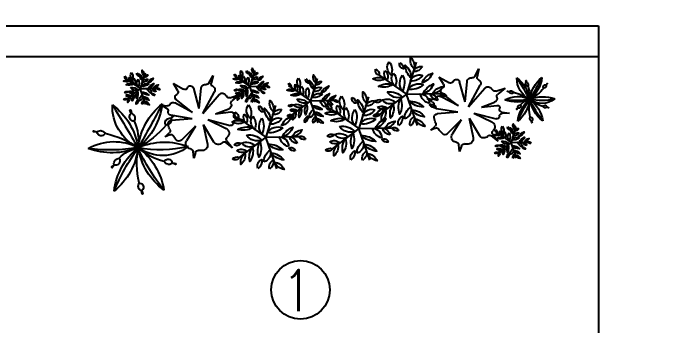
# Model space of a CAD drawing. Header units: metres. Extents: x 116 to 391, y -213 to 56.
# Drawn here: x 322.438 to 325.597, y -120.591 to -119.073 of the extents above; entities that cross this region are included whole.
import ezdxf

# ---------------------------------------------------------------- set-up
doc = ezdxf.new("R2010")
doc.units = ezdxf.units.M
for name, color, linetype in [('A-PISO', 30, 'Continuous'), ('A-TEXTOS', 7, 'Continuous'), ('AR-157$0$A-ESCALON', 8, 'Continuous'), ('AR-157$0$A-JARDIN', 8, 'Continuous'), ('AR-157$0$A-MUROS BAJOS', 8, 'Continuous')]:
    doc.layers.add(name, color=color, linetype=linetype)
doc.styles.add('oK', font='romans.shx', dxfattribs={"height": 0.12})

# ---------------------------------------------------------------- blocks, each defined once
blk = doc.blocks.new('*U408')
for p, q in [((1.5573, 0.5573), (1.6732, 0.2006)), ((0.9003, 0.3834), (0.8515, 0.4697)), ((0.8515, 0.4697), (0.8744, 0.3815)), ((3.3773, 0.4979), (3.4352, 0.3196)), ((3.896, 0.3672), (3.8473, 0.4535)), ((3.8473, 0.4535), (3.8701, 0.3653)), ((4.6136, 0.4979), (4.6715, 0.3196)), ((1.3019, 0.386), (1.1876, 0.3191)), ((1.2532, 0.3049), (1.3019, 0.386)), ((1.9766, 0.421), (1.6732, 0.2006)), ((2.6754, 0.3964), (2.7565, 0.1467)), ((3.5869, 0.4298), (3.4352, 0.3196)), ((4.2976, 0.3698), (4.1833, 0.303)), ((4.2489, 0.2887), (4.2976, 0.3698)), ((4.8232, 0.4298), (4.6715, 0.3196)), ((1.0153, 0.0997), (0.9876, 0.3304)), ((1.0153, 0.0997), (1.0738, 0.3283)), ((2.9688, 0.301), (2.7565, 0.1467)), ((3.4352, 0.3196), (3.2477, 0.3196)), ((3.3773, 0.1413), (3.4352, 0.3196)), ((3.4352, 0.3196), (3.5869, 0.2094)), ((4.011, 0.0835), (3.9834, 0.3142)), ((4.011, 0.0835), (4.0695, 0.3121)), ((4.6715, 0.3196), (4.484, 0.3196)), ((4.6136, 0.1413), (4.6715, 0.3196)), ((4.6715, 0.3196), (4.8232, 0.2094)), ((0.6679, 0.2149), (0.56, 0.247)), ((0.56, 0.247), (0.6452, 0.1793)), ((0.976, 0.0441), (0.7891, 0.2519)), ((0.976, 0.0441), (0.8404, 0.2852)), ((3.6636, 0.1987), (3.5557, 0.2309)), ((3.5557, 0.2309), (3.6409, 0.1631)), ((3.9717, 0.0279), (3.7848, 0.2357)), ((3.9717, 0.0279), (3.8361, 0.269)), ((1.0907, 0.0572), (1.2705, 0.2006)), ((1.0907, 0.0572), (1.2909, 0.1683)), ((1.6732, 0.2006), (1.2982, 0.2006)), ((1.5573, -0.156), (1.6732, 0.2006)), ((1.6732, 0.2006), (1.9766, -0.0198)), ((2.1016, 0.1792), (2.2175, -0.1775)), ((2.7565, 0.1467), (2.494, 0.1467)), ((2.6754, -0.1029), (2.7565, 0.1467)), ((2.7565, 0.1467), (2.9688, -0.0076)), ((4.0864, 0.041), (4.2662, 0.1844)), ((4.0864, 0.041), (4.2866, 0.1521)), ((0.8319, 0.0375), (0.6829, 0.0905)), ((1.4412, 0.1456), (1.3729, 0.1368)), ((1.3807, 0.1082), (1.4412, 0.1456)), ((3.1515, 0.1018), (3.2674, -0.2549)), ((3.8276, 0.0213), (3.6786, 0.0743)), ((4.4369, 0.1294), (4.3686, 0.1206)), ((4.3764, 0.092), (4.4369, 0.1294)), ((0.8319, 0.0375), (0.6588, 0.0545)), ((1.0972, -0.0149), (1.3377, 0.0295)), ((2.5208, 0.0429), (2.2175, -0.1775)), ((3.8276, 0.0213), (3.6545, 0.0384)), ((4.0929, -0.031), (4.3334, 0.0133)), ((0.6036, -0.0216), (0.5172, -0.0373)), ((0.5172, -0.0373), (0.6025, -0.0387)), ((0.9203, -0.028), (0.6701, -0.0979)), ((0.9203, -0.028), (0.7177, -0.1315)), ((1.0972, -0.0149), (1.3332, -0.0286)), ((3.5708, -0.0344), (3.2674, -0.2549)), ((3.5994, -0.0378), (3.5129, -0.0535)), ((3.5129, -0.0535), (3.5982, -0.0549)), ((3.916, -0.0441), (3.6658, -0.1141)), ((3.916, -0.0441), (3.7134, -0.1477)), ((4.0929, -0.031), (4.3289, -0.0448)), ((0.9738, -0.0818), (0.8606, -0.2799)), ((0.9738, -0.0818), (0.9312, -0.3035)), ((1.0612, -0.1), (1.1659, -0.2602)), ((1.0612, -0.1), (1.2239, -0.2543)), ((3.9695, -0.098), (3.8563, -0.296)), ((3.9695, -0.098), (3.9269, -0.3197)), ((4.0569, -0.1162), (4.1616, -0.2764)), ((4.0569, -0.1162), (4.2196, -0.2705)), ((0.4479, -0.1868), (0.5059, -0.3651)), ((1.3533, -0.1896), (1.4052, -0.2113)), ((1.4052, -0.2113), (1.3577, -0.1671)), ((2.2175, -0.1775), (1.8425, -0.1775)), ((2.1016, -0.5341), (2.2175, -0.1775)), ((2.2175, -0.1775), (2.5208, -0.3979)), ((4.3491, -0.2058), (4.4009, -0.2275)), ((4.4009, -0.2275), (4.3534, -0.1833)), ((0.6576, -0.2549), (0.5059, -0.3651)), ((0.7108, -0.2724), (0.6498, -0.3504)), ((0.6498, -0.3504), (0.7231, -0.2884)), ((3.2674, -0.2549), (2.8924, -0.2549)), ((3.1515, -0.6115), (3.2674, -0.2549)), ((3.2674, -0.2549), (3.5708, -0.4753)), ((3.7065, -0.2886), (3.6455, -0.3666)), ((0.5059, -0.3651), (0.3184, -0.3651)), ((0.4479, -0.5434), (0.5059, -0.3651)), ((0.5059, -0.3651), (0.6576, -0.4753)), ((3.6455, -0.3666), (3.7188, -0.3046)), ((1.0663, -0.3937), (1.0874, -0.4568)), ((1.0874, -0.4568), (1.0946, -0.3825)), ((4.0621, -0.4099), (4.0831, -0.473)), ((4.0831, -0.473), (4.0903, -0.3987))]:
    blk.add_line(p, q)
for points in [[(1.5817, 0.4823, 0.261043), (1.619, 0.6146, 0.259294)], [(1.6152, 0.379, 0.221754), (1.681, 0.5268, 0.220269)], [(1.7418, 0.5543, 0.324763), (1.7029, 0.4865, 0.468787)], [(1.8614, 0.5689, 0.282421), (1.8447, 0.4199, 0.407667)], [(3.3895, 0.4604, 0.261043), (3.4081, 0.5265, 0.259294)], [(4.6258, 0.4604, 0.261043), (4.6444, 0.5265, 0.259294)], [(1.491, 0.512, 0.370665), (1.5903, 0.4556, 0.295133)], [(1.8146, 0.4403, 0.282421), (1.798, 0.2913, 0.407667)], [(1.913, 0.4701, 0.370665), (1.8901, 0.3582, 0.295133)], [(2.0156, 0.4889, 0.324763), (1.9766, 0.421, 0.468787)], [(3.3441, 0.4753, 0.370665), (3.3938, 0.4471, 0.295133)], [(3.4063, 0.4087, 0.221754), (3.4392, 0.4827, 0.220269)], [(3.4696, 0.4964, 0.324763), (3.4501, 0.4625, 0.468787)], [(3.5293, 0.5037, 0.282421), (3.521, 0.4292, 0.407667)], [(3.5551, 0.4543, 0.370665), (3.5437, 0.3984, 0.295133)], [(3.6064, 0.4637, 0.324763), (3.5869, 0.4298, 0.468787)], [(4.5804, 0.4753, 0.370665), (4.6301, 0.4471, 0.295133)], [(4.6426, 0.4087, 0.221754), (4.6755, 0.4827, 0.220269)], [(4.7059, 0.4964, 0.324763), (4.6864, 0.4625, 0.468787)], [(4.7657, 0.5037, 0.282421), (4.7573, 0.4292, 0.407667)], [(4.7915, 0.4543, 0.370665), (4.78, 0.3984, 0.295133)], [(4.8427, 0.4637, 0.324763), (4.8232, 0.4298, 0.468787)], [(1.495, 0.3245, 0.221754), (1.3748, 0.4328, 0.220269)], [(1.489, 0.4092, 0.282421), (1.6255, 0.3473, 0.407667)], [(1.7125, 0.4165, 0.231142), (1.7183, 0.2334, 0.333648)], [(1.9128, 0.3747, 0.261043), (2.0501, 0.3801, 0.259294)], [(2.6924, 0.3439, 0.261043), (2.7185, 0.4365, 0.259294)], [(2.7159, 0.2716, 0.221754), (2.762, 0.3751, 0.220269)], [(2.8045, 0.3943, 0.324763), (2.7772, 0.3468, 0.468787)], [(2.8882, 0.4045, 0.282421), (2.8766, 0.3002, 0.407667)], [(3.3415, 0.3196, 0.221754), (3.2813, 0.3737, 0.220269)], [(3.3462, 0.3815, 0.221754), (3.286, 0.4357, 0.220269)], [(3.3386, 0.3716, 0.231142), (3.4266, 0.3461, 0.333648)], [(3.3431, 0.4239, 0.282421), (3.4114, 0.3929, 0.407667)], [(3.4549, 0.4275, 0.231142), (3.4578, 0.336, 0.333648)], [(3.5059, 0.4394, 0.282421), (3.4976, 0.3649, 0.407667)], [(3.5111, 0.3747, 0.221754), (3.5916, 0.3662, 0.220269)], [(3.555, 0.4066, 0.261043), (3.6237, 0.4093, 0.259294)], [(4.5778, 0.3196, 0.221754), (4.5177, 0.3737, 0.220269)], [(4.5825, 0.3815, 0.221754), (4.5223, 0.4357, 0.220269)], [(4.575, 0.3716, 0.231142), (4.6629, 0.3461, 0.333648)], [(4.5794, 0.4239, 0.282421), (4.6477, 0.3929, 0.407667)], [(4.6912, 0.4275, 0.231142), (4.6941, 0.336, 0.333648)], [(4.7423, 0.4394, 0.282421), (4.7339, 0.3649, 0.407667)], [(4.7474, 0.3747, 0.221754), (4.8279, 0.3662, 0.220269)], [(4.7913, 0.4066, 0.261043), (4.86, 0.4093, 0.259294)], [(1.4857, 0.2006, 0.221754), (1.3654, 0.3089, 0.220269)], [(1.48, 0.3047, 0.231142), (1.656, 0.2537, 0.333648)], [(1.8249, 0.3108, 0.221754), (1.9858, 0.294, 0.220269)], [(2.6318, 0.2335, 0.221754), (2.5476, 0.3092, 0.220269)], [(2.6275, 0.2927, 0.282421), (2.7231, 0.2494, 0.407667)], [(2.6289, 0.3647, 0.370665), (2.6985, 0.3252, 0.295133)], [(2.784, 0.2978, 0.231142), (2.7881, 0.1697, 0.333648)], [(2.8555, 0.3145, 0.282421), (2.8438, 0.2102, 0.407667)], [(2.9244, 0.3354, 0.370665), (2.9083, 0.257, 0.295133)], [(2.9961, 0.3485, 0.324763), (2.9688, 0.301, 0.468787)], [(3.212, 0.3036, 0.324763), (3.2477, 0.3196, 0.468787)], [(3.2872, 0.3196, 0.261043), (3.23, 0.3578, 0.259294)], [(3.259, 0.281, 0.370665), (3.3012, 0.3196, 0.295133)], [(3.3076, 0.2642, 0.282421), (3.3581, 0.3196, 0.407667)], [(3.544, 0.3342, 0.231142), (3.4578, 0.3032, 0.333648)], [(3.4689, 0.2951, 0.204868), (3.4762, 0.2078, 0.203496)], [(3.571, 0.2894, 0.282421), (3.4976, 0.2743, 0.407667)], [(4.4483, 0.3036, 0.324763), (4.484, 0.3196, 0.468787)], [(4.5235, 0.3196, 0.261043), (4.4663, 0.3578, 0.259294)], [(4.4953, 0.281, 0.370665), (4.5375, 0.3196, 0.295133)], [(4.5439, 0.2642, 0.282421), (4.5944, 0.3196, 0.407667)], [(4.7803, 0.3342, 0.231142), (4.6941, 0.3032, 0.333648)], [(4.7052, 0.2951, 0.204868), (4.7126, 0.2078, 0.203496)], [(4.8074, 0.2894, 0.282421), (4.7339, 0.2743, 0.407667)], [(1.3771, 0.2006, 0.261043), (1.2627, 0.277, 0.259294)], [(1.8907, 0.23, 0.231142), (1.7183, 0.1679, 0.333648)], [(2.126, 0.1041, 0.261043), (2.1632, 0.2365, 0.259294)], [(2.6252, 0.1467, 0.221754), (2.541, 0.2225, 0.220269)], [(2.6213, 0.2196, 0.231142), (2.7444, 0.1838, 0.333648)], [(2.8627, 0.2239, 0.221754), (2.9753, 0.2121, 0.220269)], [(2.9242, 0.2686, 0.261043), (3.0203, 0.2724, 0.259294)], [(3.2705, 0.2405, 0.324763), (3.3062, 0.2564, 0.468787)], [(3.4063, 0.2304, 0.221754), (3.3362, 0.1899, 0.220269)], [(3.4224, 0.28, 0.204868), (3.3416, 0.2461, 0.203496)], [(3.4485, 0.1811, 0.282421), (3.4114, 0.2462, 0.407667)], [(3.5111, 0.2645, 0.221754), (3.5279, 0.1853, 0.220269)], [(3.6004, 0.2472, 0.370665), (3.5437, 0.2408, 0.295133)], [(3.555, 0.2325, 0.261043), (3.5788, 0.1681, 0.259294)], [(3.6147, 0.2808, 0.324763), (3.5764, 0.2889, 0.468787)], [(4.5068, 0.2405, 0.324763), (4.5425, 0.2564, 0.468787)], [(4.6426, 0.2304, 0.221754), (4.5725, 0.1899, 0.220269)], [(4.6587, 0.28, 0.204868), (4.5779, 0.2461, 0.203496)], [(4.6848, 0.1811, 0.282421), (4.6477, 0.2462, 0.407667)], [(4.7474, 0.2645, 0.221754), (4.7642, 0.1853, 0.220269)], [(4.8368, 0.2472, 0.370665), (4.78, 0.2408, 0.295133)], [(4.7913, 0.2325, 0.261043), (4.8151, 0.1681, 0.259294)], [(4.851, 0.2808, 0.324763), (4.8127, 0.2889, 0.468787)], [(1.2268, 0.1687, 0.324763), (1.2982, 0.2006, 0.468787)], [(1.3208, 0.1236, 0.370665), (1.4051, 0.2006, 0.295133)], [(1.4179, 0.0899, 0.282421), (1.519, 0.2006, 0.407667)], [(1.7405, 0.1517, 0.204868), (1.7552, -0.0228, 0.203496)], [(1.9448, 0.1402, 0.282421), (1.798, 0.11, 0.407667)], [(2.1595, 0.0008, 0.221754), (2.2253, 0.1487, 0.220269)], [(2.2861, 0.1762, 0.324763), (2.2471, 0.1084, 0.468787)], [(2.4057, 0.1908, 0.282421), (2.389, 0.0418, 0.407667)], [(2.444, 0.1244, 0.324763), (2.494, 0.1467, 0.468787)], [(2.5492, 0.1467, 0.261043), (2.4692, 0.2002, 0.259294)], [(2.5098, 0.0928, 0.370665), (2.5688, 0.1467, 0.295133)], [(2.5778, 0.0692, 0.282421), (2.6485, 0.1467, 0.407667)], [(2.9087, 0.1673, 0.231142), (2.7881, 0.1238, 0.333648)], [(3.1759, 0.0268, 0.261043), (3.2132, 0.1591, 0.259294)], [(3.3895, 0.1788, 0.261043), (3.3355, 0.1362, 0.259294)], [(3.4174, 0.1401, 0.370665), (3.3938, 0.1921, 0.295133)], [(3.4841, 0.1436, 0.370665), (3.4605, 0.1956, 0.295133)], [(3.6252, 0.2013, 0.324763), (3.5869, 0.2094, 0.468787)], [(4.6258, 0.1788, 0.261043), (4.5718, 0.1362, 0.259294)], [(4.6537, 0.1401, 0.370665), (4.6301, 0.1921, 0.295133)], [(4.7204, 0.1436, 0.370665), (4.6968, 0.1956, 0.295133)], [(4.8615, 0.2013, 0.324763), (4.8232, 0.2094, 0.468787)], [(1.3438, 0.0424, 0.324763), (1.4152, 0.0744, 0.468787)], [(1.6475, 0.1215, 0.204868), (1.486, 0.0536, 0.203496)], [(1.8249, 0.0904, 0.221754), (1.8586, -0.0679, 0.220269)], [(2.0321, 0.1231, 0.324763), (1.9555, 0.1392, 0.468787)], [(2.0353, 0.1339, 0.370665), (2.1346, 0.0775, 0.295133)], [(2.4573, 0.092, 0.370665), (2.4344, -0.0199, 0.295133)], [(2.5598, 0.1108, 0.324763), (2.5208, 0.0429, 0.468787)], [(2.7385, 0.0913, 0.204868), (2.6254, 0.0438, 0.203496)], [(2.8036, 0.1125, 0.204868), (2.8139, -0.0097, 0.203496)], [(2.9466, 0.1044, 0.282421), (2.8438, 0.0833, 0.407667)], [(3.0077, 0.0924, 0.324763), (2.9541, 0.1037, 0.468787)], [(3.3361, 0.0988, 0.324763), (3.2971, 0.031, 0.468787)], [(3.4556, 0.1134, 0.282421), (3.439, -0.0356, 0.407667)], [(1.6152, 0.0223, 0.221754), (1.4751, -0.0586, 0.220269)], [(1.6996, -0.0764, 0.282421), (1.6255, 0.054, 0.407667)], [(2.0036, 0.0558, 0.370665), (1.8901, 0.043, 0.295133)], [(1.9128, 0.0266, 0.261043), (1.9604, -0.1024, 0.259294)], [(2.0393, -0.0536, 0.221754), (1.919, 0.0547, 0.220269)], [(2.0332, 0.0311, 0.282421), (2.1698, -0.0308, 0.407667)], [(2.2568, 0.0384, 0.231142), (2.2626, -0.1447, 0.333648)], [(2.3589, 0.0622, 0.282421), (2.3422, -0.0868, 0.407667)], [(2.457, -0.0034, 0.261043), (2.5944, 0.002, 0.259294)], [(2.5259, 0.036, 0.324763), (2.5759, 0.0583, 0.468787)], [(2.7159, 0.0219, 0.221754), (2.6178, -0.0348, 0.220269)], [(2.775, -0.0472, 0.282421), (2.7231, 0.0441, 0.407667)], [(2.8627, 0.0696, 0.221754), (2.8862, -0.0412, 0.220269)], [(2.9878, 0.0454, 0.370665), (2.9083, 0.0364, 0.295133)], [(2.9242, 0.0249, 0.261043), (2.9575, -0.0654, 0.259294)], [(3.0852, 0.0565, 0.370665), (3.1846, 0.0001, 0.295133)], [(3.2095, -0.0765, 0.221754), (3.2753, 0.0713, 0.220269)], [(3.5072, 0.0146, 0.370665), (3.4843, -0.0973, 0.295133)], [(3.6098, 0.0334, 0.324763), (3.5708, -0.0344, 0.468787)], [(1.6376, -0.1584, 0.370665), (1.5903, -0.0543, 0.295133)], [(1.7709, -0.1514, 0.370665), (1.7237, -0.0473, 0.295133)], [(2.03, -0.1775, 0.221754), (1.9097, -0.0692, 0.220269)], [(2.0531, -0.0359, 0.324763), (1.9766, -0.0198, 0.468787)], [(2.0243, -0.0734, 0.231142), (2.2002, -0.1244, 0.333648)], [(2.3692, -0.0673, 0.221754), (2.5301, -0.0841, 0.220269)], [(2.6924, -0.0504, 0.261043), (2.6169, -0.11, 0.259294)], [(2.7315, -0.1046, 0.370665), (2.6985, -0.0318, 0.295133)], [(2.8249, -0.0997, 0.370665), (2.7918, -0.0268, 0.295133)], [(3.0224, -0.0188, 0.324763), (2.9688, -0.0076, 0.468787)], [(3.0893, -0.131, 0.221754), (2.969, -0.0227, 0.220269)], [(3.0832, -0.0463, 0.282421), (3.2198, -0.1082, 0.407667)], [(3.3067, -0.039, 0.231142), (3.3125, -0.2221, 0.333648)], [(3.4088, -0.0152, 0.282421), (3.3922, -0.1642, 0.407667)], [(3.507, -0.0808, 0.261043), (3.6443, -0.0754, 0.259294)], [(1.5817, -0.081, 0.261043), (1.4737, -0.1661, 0.259294)], [(1.9213, -0.1775, 0.261043), (1.807, -0.1011, 0.259294)], [(3.0799, -0.2549, 0.221754), (2.9596, -0.1466, 0.220269)], [(3.0742, -0.1508, 0.231142), (3.2502, -0.2018, 0.333648)], [(3.4191, -0.1447, 0.221754), (3.5801, -0.1615, 0.220269)], [(0.4148, -0.2094, 0.370665), (0.4644, -0.2376, 0.295133)], [(0.4601, -0.2243, 0.261043), (0.4788, -0.1581, 0.259294)], [(0.4769, -0.2759, 0.221754), (0.5098, -0.202, 0.220269)], [(0.5402, -0.1883, 0.324763), (0.5207, -0.2222, 0.468787)], [(0.6, -0.181, 0.282421), (0.5916, -0.2555, 0.407667)], [(1.7711, -0.2094, 0.324763), (1.8425, -0.1775, 0.468787)], [(1.865, -0.2545, 0.370665), (1.9494, -0.1775, 0.295133)], [(1.9622, -0.2882, 0.282421), (2.0632, -0.1775, 0.407667)], [(2.4349, -0.1481, 0.231142), (2.2626, -0.2103, 0.333648)], [(2.9713, -0.2549, 0.261043), (2.857, -0.1785, 0.259294)], [(0.4168, -0.3032, 0.221754), (0.3567, -0.249, 0.220269)], [(0.4138, -0.2608, 0.282421), (0.482, -0.2918, 0.407667)], [(0.5255, -0.2572, 0.231142), (0.5284, -0.3487, 0.333648)], [(0.5766, -0.2453, 0.282421), (0.5683, -0.3198, 0.407667)], [(0.6258, -0.2304, 0.370665), (0.6143, -0.2863, 0.295133)], [(0.6257, -0.2781, 0.261043), (0.6943, -0.2754, 0.259294)], [(0.6771, -0.221, 0.324763), (0.6576, -0.2549, 0.468787)], [(2.1917, -0.2566, 0.204868), (2.0303, -0.3245, 0.203496)], [(2.2848, -0.2264, 0.204868), (2.2995, -0.401, 0.203496)], [(2.4891, -0.2379, 0.282421), (2.3422, -0.2681, 0.407667)], [(2.3692, -0.2877, 0.221754), (2.4028, -0.446, 0.220269)], [(2.5763, -0.255, 0.324763), (2.4998, -0.2389, 0.468787)], [(2.821, -0.2868, 0.324763), (2.8924, -0.2549, 0.468787)], [(2.915, -0.3319, 0.370665), (2.9993, -0.2549, 0.295133)], [(3.0121, -0.3656, 0.282421), (3.1132, -0.2549, 0.407667)], [(3.4849, -0.2255, 0.231142), (3.3125, -0.2876, 0.333648)], [(0.2827, -0.3811, 0.324763), (0.3184, -0.3651, 0.468787)], [(0.3578, -0.3651, 0.261043), (0.3007, -0.3269, 0.259294)], [(0.3297, -0.4036, 0.370665), (0.3718, -0.3651, 0.295133)], [(0.4121, -0.3651, 0.221754), (0.352, -0.311, 0.220269)], [(0.3782, -0.4205, 0.282421), (0.4288, -0.3651, 0.407667)], [(0.4093, -0.3131, 0.231142), (0.4973, -0.3386, 0.333648)], [(0.6146, -0.3504, 0.231142), (0.5284, -0.3815, 0.333648)], [(0.5817, -0.31, 0.221754), (0.6622, -0.3184, 0.220269)], [(1.888, -0.3357, 0.324763), (1.9594, -0.3037, 0.468787)], [(2.1595, -0.3558, 0.221754), (2.0194, -0.4368, 0.220269)], [(2.2439, -0.4545, 0.282421), (2.1698, -0.3241, 0.407667)], [(2.5479, -0.3223, 0.370665), (2.4344, -0.3351, 0.295133)], [(2.457, -0.3515, 0.261043), (2.5046, -0.4805, 0.259294)], [(3.2417, -0.334, 0.204868), (3.0802, -0.4019, 0.203496)], [(3.3348, -0.3038, 0.204868), (3.3494, -0.4783, 0.203496)], [(3.539, -0.3153, 0.282421), (3.3922, -0.3455, 0.407667)], [(3.4191, -0.3651, 0.221754), (3.4528, -0.5234, 0.220269)], [(3.6263, -0.3324, 0.324763), (3.5497, -0.3163, 0.468787)], [(0.3412, -0.4442, 0.324763), (0.3769, -0.4282, 0.468787)], [(0.493, -0.4047, 0.204868), (0.4123, -0.4386, 0.203496)], [(0.5191, -0.5036, 0.282421), (0.482, -0.4384, 0.407667)], [(0.5395, -0.3896, 0.204868), (0.5469, -0.4768, 0.203496)], [(0.6417, -0.3953, 0.282421), (0.5683, -0.4104, 0.407667)], [(0.5817, -0.4202, 0.221754), (0.5986, -0.4994, 0.220269)], [(0.6711, -0.4375, 0.370665), (0.6143, -0.4439, 0.295133)], [(0.6853, -0.4039, 0.324763), (0.647, -0.3958, 0.468787)], [(2.1819, -0.5365, 0.370665), (2.1346, -0.4325, 0.295133)], [(2.3152, -0.5295, 0.370665), (2.268, -0.4254, 0.295133)], [(2.5974, -0.414, 0.324763), (2.5208, -0.3979, 0.468787)], [(2.938, -0.4131, 0.324763), (3.0094, -0.3811, 0.468787)], [(3.2095, -0.4332, 0.221754), (3.0693, -0.5141, 0.220269)], [(3.2939, -0.5319, 0.282421), (3.2198, -0.4015, 0.407667)], [(3.5978, -0.3997, 0.370665), (3.4843, -0.4125, 0.295133)], [(3.507, -0.4289, 0.261043), (3.5546, -0.5579, 0.259294)], [(0.4601, -0.5059, 0.261043), (0.4062, -0.5485, 0.259294)], [(0.4769, -0.4543, 0.221754), (0.4068, -0.4947, 0.220269)], [(0.4881, -0.5446, 0.370665), (0.4644, -0.4926, 0.295133)], [(0.5547, -0.5411, 0.370665), (0.5311, -0.4891, 0.295133)], [(0.6257, -0.4521, 0.261043), (0.6495, -0.5166, 0.259294)], [(0.6958, -0.4834, 0.324763), (0.6576, -0.4753, 0.468787)], [(2.126, -0.4591, 0.261043), (2.018, -0.5442, 0.259294)], [(3.2318, -0.6139, 0.370665), (3.1846, -0.5098, 0.295133)], [(3.3652, -0.6068, 0.370665), (3.3179, -0.5028, 0.295133)], [(3.6474, -0.4914, 0.324763), (3.5708, -0.4753, 0.468787)], [(3.1759, -0.5365, 0.261043), (3.068, -0.6216, 0.259294)]]:
    blk.add_lwpolyline(points, format="xyb", close=True)
for points in [[(0.3079, 0.2638), (0.3115, 0.2646, 0.25671), (0.3281, 0.2785), (0.3288, 0.2804, 0.253087), (0.326, 0.3016), (0.3215, 0.3079), (0.3277, 0.3259), (0.3231, 0.3275), (0.3198, 0.3084), (0.3127, 0.3044, 0.180577), (0.3027, 0.2922), (0.3016, 0.289, 0.152032), (0.3012, 0.2756), (0.3047, 0.2632, 0.13427), (0.2852, 0.1152)], [(0.1273, 0.2401), (0.1287, 0.2435, 0.25671), (0.1265, 0.265), (0.1253, 0.2666, 0.253087), (0.1062, 0.2763), (0.0984, 0.2761), (0.087, 0.2913), (0.0832, 0.2884), (0.0971, 0.275), (0.0965, 0.2669, 0.180577), (0.1009, 0.2518), (0.103, 0.249, 0.152032), (0.1138, 0.2412), (0.126, 0.237, 0.099521), (0.2861, 0.1147)], [(0.4709, 0.196), (0.4732, 0.1932, 0.25671), (0.4934, 0.1852), (0.4954, 0.1855, 0.253087), (0.5128, 0.198), (0.5162, 0.205), (0.535, 0.2081), (0.5341, 0.2128), (0.5158, 0.2067), (0.5089, 0.211, 0.180577), (0.4934, 0.214), (0.49, 0.2135, 0.152032), (0.4781, 0.2075), (0.4688, 0.1986, 0.099521), (0.2864, 0.113)], [(0.1385, 0.0361), (0.136, 0.0388, 0.25671), (0.1154, 0.0454), (0.1135, 0.0451, 0.253087), (0.0969, 0.0315), (0.0939, 0.0243), (0.0754, 0.02), (0.0765, 0.0154), (0.0944, 0.0226), (0.1016, 0.0188, 0.180577), (0.1172, 0.0167), (0.1205, 0.0175, 0.152032), (0.1321, 0.0242), (0.1408, 0.0337, 0.120121), (0.2869, 0.1144)], [(0.2805, -0.0844), (0.277, -0.0853, 0.25671), (0.2612, -0.1001), (0.2605, -0.1019, 0.253087), (0.2644, -0.123), (0.2693, -0.1291), (0.264, -0.1474), (0.2686, -0.1487), (0.271, -0.1295), (0.2778, -0.1251, 0.180577), (0.2872, -0.1124), (0.2881, -0.1091, 0.152032), (0.2878, -0.0958), (0.2837, -0.0835, 0.099521), (0.2848, 0.1179)], [(0.3918, 0.0535), (0.3905, 0.0501, 0.25671), (0.3934, 0.0286), (0.3946, 0.027, 0.253087), (0.414, 0.0179), (0.4218, 0.0184), (0.4336, 0.0035), (0.4374, 0.0065), (0.4231, 0.0195), (0.4234, 0.0276, 0.180577), (0.4186, 0.0426), (0.4164, 0.0453, 0.152032), (0.4054, 0.0528), (0.393, 0.0566, 0.16647), (0.2859, 0.1116)], [(4.7529, -0.0449), (4.7601, -0.0435, 0.25671), (4.7932, -0.0156), (4.7946, -0.0119, 0.253087), (4.7892, 0.0306), (4.78, 0.0433), (4.7925, 0.0792), (4.7833, 0.0823), (4.7767, 0.0443), (4.7626, 0.0361, 0.180577), (4.7425, 0.0119), (4.7403, 0.0053, 0.152032), (4.7395, -0.0214), (4.7464, -0.0462, 0.13427), (4.7076, -0.3423)], [(4.3917, -0.0924), (4.3945, -0.0857, 0.25671), (4.39, -0.0426), (4.3877, -0.0393, 0.253087), (4.3495, -0.02), (4.3339, -0.0204), (4.3111, 0.01), (4.3035, 0.0042), (4.3312, -0.0227), (4.33, -0.0389, 0.180577), (4.3389, -0.0691), (4.343, -0.0746, 0.152032), (4.3647, -0.0903), (4.3891, -0.0985, 0.099521), (4.7092, -0.3431)], [(5.0789, -0.1806), (5.0836, -0.1862, 0.25671), (5.1239, -0.2021), (5.1278, -0.2016, 0.253087), (5.1626, -0.1767), (5.1694, -0.1626), (5.207, -0.1565), (5.2053, -0.147), (5.1687, -0.1592), (5.1549, -0.1506, 0.180577), (5.124, -0.1445), (5.1172, -0.1456, 0.152032), (5.0932, -0.1576), (5.0747, -0.1755, 0.099521), (4.7099, -0.3465)], [(4.4141, -0.5004), (4.4091, -0.4951, 0.25671), (4.3679, -0.4817), (4.364, -0.4825, 0.253087), (4.3309, -0.5096), (4.3249, -0.524), (4.2878, -0.5325), (4.2901, -0.5419), (4.3259, -0.5274), (4.3402, -0.5351, 0.180577), (4.3714, -0.5392), (4.3782, -0.5377, 0.152032), (4.4013, -0.5242), (4.4187, -0.5052, 0.120121), (4.7108, -0.3438)], [(4.6981, -0.7413), (4.6911, -0.7431, 0.25671), (4.6594, -0.7727), (4.6582, -0.7765, 0.253087), (4.6658, -0.8186), (4.6756, -0.8308), (4.665, -0.8674), (4.6743, -0.8699), (4.679, -0.8316), (4.6926, -0.8228, 0.180577), (4.7114, -0.7975), (4.7133, -0.7909, 0.152032), (4.7127, -0.7641), (4.7046, -0.7397, 0.099521), (4.7066, -0.3368)], [(4.9207, -0.4657), (4.9181, -0.4725, 0.25671), (4.9239, -0.5155), (4.9263, -0.5186, 0.253087), (4.965, -0.5368), (4.9806, -0.5359), (5.0043, -0.5657), (5.0118, -0.5596), (4.9833, -0.5336), (4.984, -0.5173, 0.180577), (4.9742, -0.4874), (4.9699, -0.482, 0.152032), (4.9478, -0.467), (4.9231, -0.4595, 0.16647), (4.7089, -0.3495)]]:
    blk.add_lwpolyline(points, format="xyb")
for centre, radius, start, end in [((0.8454, 0.374), 0.03, 297.18297, 14.54274), ((0.9264, 0.3982), 0.03, 209.4905, 282.72642), ((0.943, 0.325), 0.045, 6.84681, 102.72642), ((3.9221, 0.382), 0.03, 209.4905, 282.72642), ((0.5165, 0.411), 0.3755, 188.00771, 231.99229), ((-0.0866, 0.0628), 0.3755, 8.00771, 51.99229), ((8.5136, 4.9783), 9.5593, 208.89801, 210.60442), ((0.1696, 0.3443), 0.2567, 296.78008, 3.21992), ((0.6571, 0.0628), 0.3755, 128.00771, 171.99229), ((5.2805, -2.5411), 5.6547, 149.14844, 151.9945), ((0.8796, 0.3073), 0.045, 117.18297, 209.35245), ((1.1101, 0.319), 0.0375, 22.66158, 165.65189), ((1.1724, 0.345), 0.03, 202.66158, 300.31709), ((1.2789, 0.2894), 0.03, 149.01139, 241.90408), ((3.8753, 0.2911), 0.045, 117.18297, 209.35245), ((3.8411, 0.3578), 0.03, 297.18297, 14.54274), ((3.9387, 0.3088), 0.045, 6.84681, 102.72642), ((4.1059, 0.3028), 0.0375, 22.66158, 165.65189), ((4.1681, 0.3288), 0.03, 202.66158, 300.31709), ((0.6765, 0.2436), 0.03, 253.40235, 323.01868), ((1, 0), 0.375, 137.77458, 143.01868), ((0.7556, 0.2218), 0.045, 41.97217, 137.77458), ((1.2471, 0.2299), 0.0375, 308.57594, 61.90408), ((3.9957, -0.0162), 0.375, 137.77458, 143.01868), ((3.7514, 0.2056), 0.045, 41.97217, 137.77458), ((4.2746, 0.2733), 0.03, 149.01139, 241.90408), ((4.2428, 0.2137), 0.0375, 308.57594, 61.90408), ((0.4259, -0.1462), 0.2968, 61.71648, 118.28352), ((0.6265, 0.1558), 0.03, 342.18341, 51.51596), ((1.3091, 0.1355), 0.0375, 27.35747, 119.04013), ((1.369, 0.1666), 0.03, 207.35747, 277.30146), ((3.6222, 0.1396), 0.03, 342.18341, 51.51596), ((3.6722, 0.2274), 0.03, 253.40235, 323.01868), ((4.3048, 0.1194), 0.0375, 27.35747, 119.04013), ((0.1446, -0.233), 0.3755, 68.00771, 111.99229), ((0.1446, 0.2963), 0.2294, 232.1843, 307.8157), ((0.1476, 0.7708), 0.6712, 257.64236, 281.94332), ((0.5165, -0.1807), 0.3755, 128.00771, 171.99229), ((-0.0866, 0.1675), 0.3755, 308.00771, 351.99229), ((-0.9338, 0.6722), 1.3431, 323.40868, 335.31262), ((0.054, -0.1807), 0.3755, 8.00771, 51.99229), ((0.6571, 0.1675), 0.3755, 188.00771, 231.99229), ((0.4259, 0.4633), 0.3755, 248.00771, 291.99229), ((-0.6945, -0.6192), 1.2231, 23.65817, 36.67115), ((0.4238, 1.008), 0.9042, 261.35284, 279.07901), ((0.6979, 0.1329), 0.045, 162.18341, 250.43764), ((1.3309, 0.0663), 0.0375, 280.44174, 13.99854), ((1.3964, 0.0827), 0.03, 121.68619, 193.99854), ((3.6937, 0.1167), 0.045, 162.18341, 250.43764), ((4.3648, 0.1504), 0.03, 207.35747, 277.30146), ((4.3921, 0.0665), 0.03, 121.68619, 193.99854), ((5.17, 0.2495), 0.751, 188.00771, 231.99229), ((3.9638, -0.4469), 0.751, 8.00771, 51.99229), ((21.1643, 9.3839), 19.1186, 208.89801, 210.60442), ((4.4762, 0.116), 0.5134, 296.78008, 3.21992), ((5.4513, -0.4469), 0.751, 128.00771, 171.99229), ((14.698, -5.6549), 11.3095, 149.14844, 151.9945), ((0.5983, 0.0079), 0.03, 280.28567, 16.25246), ((0.6559, 0.0247), 0.03, 84.3787, 196.25246), ((3.594, -0.0083), 0.03, 280.28567, 16.25246), ((3.6516, 0.0085), 0.03, 84.3787, 196.25246), ((4.3266, 0.0501), 0.0375, 280.44174, 13.99854), ((0.602, -0.0687), 0.03, 359.70662, 89.03751), ((0.662, -0.069), 0.03, 179.70662, 285.62075), ((1.331, -0.0661), 0.0375, 348.71043, 86.66004), ((3.5977, -0.0849), 0.03, 359.70662, 89.03751), ((4.3267, -0.0823), 0.0375, 348.71043, 86.66004), ((0.745, -0.1849), 0.06, 117.05827, 230.03954), ((1.3781, -0.1451), 0.03, 158.99898, 227.06241), ((1, 0), 0.375, 338.99898, 348.71043), ((3.6577, -0.0852), 0.03, 179.70662, 285.62075), ((3.9957, -0.0162), 0.375, 338.99898, 348.71043), ((1, 0), 0.375, 317.71481, 327.55093), ((1.3418, -0.2173), 0.03, 67.29773, 147.55093), ((3.7407, -0.2011), 0.06, 117.05827, 230.03954), ((3.9957, -0.0162), 0.375, 317.71481, 327.55093), ((4.3375, -0.2335), 0.03, 67.29773, 147.55093), ((4.3738, -0.1613), 0.03, 158.99898, 227.06241), ((0.6872, -0.2539), 0.03, 321.97273, 50.03954), ((0.7425, -0.3113), 0.03, 42.86137, 130.21412), ((0.8085, -0.2501), 0.06, 222.86137, 330.23599), ((1.1157, -0.293), 0.06, 291.54195, 33.16922), ((1.2497, -0.2271), 0.0375, 226.51657, 317.71481), ((3.6829, -0.2701), 0.03, 321.97273, 50.03954), ((4.1114, -0.3092), 0.06, 291.54195, 33.16922), ((4.4263, -1.0387), 0.751, 68.00771, 111.99229), ((4.2454, -0.2433), 0.0375, 226.51657, 317.71481), ((4.9888, -0.865), 0.5936, 61.71648, 118.28352), ((0.9901, -0.3148), 0.06, 169.11402, 268.196), ((1.1245, -0.3854), 0.03, 107.89634, 174.46919), ((1, 0), 0.375, 287.89634, 291.54195), ((3.7382, -0.3275), 0.03, 42.86137, 130.21412), ((3.8042, -0.2663), 0.06, 222.86137, 330.23599), ((3.9858, -0.331), 0.06, 169.11402, 268.196), ((3.9957, -0.0162), 0.375, 287.89634, 291.54195), ((4.4263, 0.0201), 0.4587, 232.1843, 307.8157), ((4.4324, 0.969), 1.3424, 257.64236, 281.94332), ((5.17, -0.9341), 0.751, 128.00771, 171.99229), ((3.9638, -0.2377), 0.751, 308.00771, 351.99229), ((2.2695, 0.7718), 2.6863, 323.40868, 335.31262), ((4.2451, -0.9341), 0.751, 8.00771, 51.99229), ((5.4513, -0.2377), 0.751, 188.00771, 231.99229), ((4.9888, 0.3541), 0.751, 248.00771, 291.99229), ((2.7481, -1.8111), 2.4463, 23.65817, 36.67115), ((4.9847, 1.4434), 1.8084, 261.35284, 279.07901), ((1, 0), 0.375, 268.196, 275.36765), ((1.0379, -0.4032), 0.03, 18.44517, 95.36765), ((3.9957, -0.0162), 0.375, 268.196, 275.36765), ((4.0336, -0.4194), 0.03, 18.44517, 95.36765), ((4.1202, -0.4016), 0.03, 107.89634, 174.46919)]:
    blk.add_arc(centre, radius, start, end)

msp = doc.modelspace()

# ---------------------------------------------------------------- linework, layer by layer
at = {"layer": 'A-PISO'}
for centre, radius in [((327.3705, -149.1639), 63.4551), ((323.8327, -120.4159), 0.1425)]:
    msp.add_circle(centre, radius, dxfattribs=at)
at = {"layer": 'AR-157$0$A-ESCALON'}
msp.add_lwpolyline([(325.2781, -119.2848), (325.2781, -130.9539)], dxfattribs=at)
at = {"layer": 'AR-157$0$A-MUROS BAJOS', "linetype": 'Continuous'}
msp.add_lwpolyline([(325.2781, -119.1348), (325.2781, -119.2848), (316.4288, -119.2848), (316.4288, -120.6989), (316.2788, -120.6989), (316.2788, -119.1348)], close=True, dxfattribs=at)

# ---------------------------------------------------------------- block references
at = {"layer": 'AR-157$0$A-JARDIN', "xscale": -0.4306988834823245, "yscale": 0.4306988834823246, "zscale": 0.4306988834823246, "rotation": 1.096504404901593}
msp.add_blockref('*U408', (325.0693, -119.5387), dxfattribs=at)

# ---------------------------------------------------------------- texts
at = {"layer": 'A-TEXTOS', "color": 1, "style": 'oK', "width": 0.85}
msp.add_text('1', height=0.2, dxfattribs=at).set_placement((323.7435, -120.5191))

doc.saveas('drawing.dxf')
